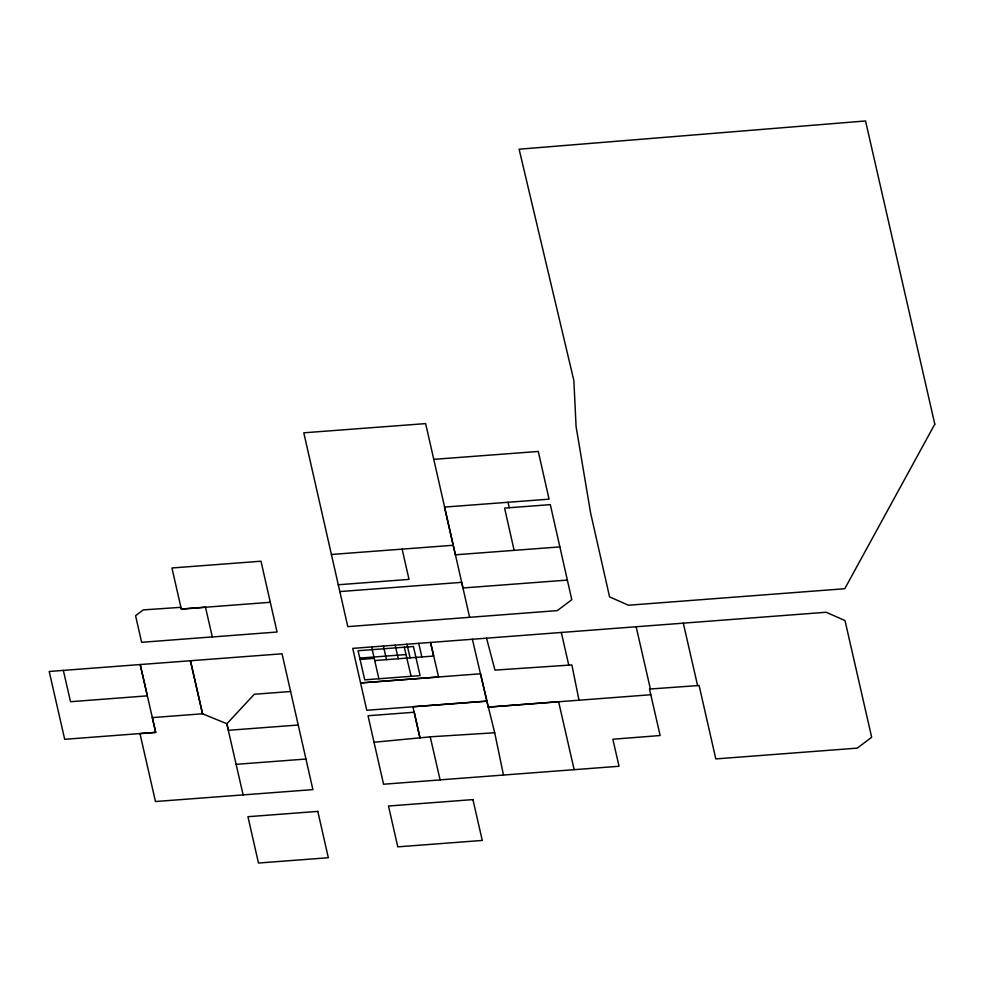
<?xml version="1.0" encoding="UTF-8"?>
<svg xmlns="http://www.w3.org/2000/svg" width="984" height="984" viewBox="0 0 984 984"><rect width="100%" height="100%" fill="white"/><g stroke="black" fill="none" stroke-linecap="round" stroke-linejoin="round"><path stroke-width="1.48" d="M226.898 723.744L254.303 694.261L290.612 691.506L312.9 789.623L155.472 801.529L139.974 733.584L155.706 732.379L140.208 664.544L49.2 671.469L64.698 739.304L155.706 732.379L152.311 717.607L202.495 713.781L226.898 723.744L228.386 730.3L298.238 725.024M420.008 737.84L414.252 712.231L368.028 715.749L374.018 742.256L430.328 736.844M469.626 617.337L425.654 423.6L303.785 432.812L347.795 626.623L557.301 610.609L571.79 599.711L550.314 504.632L504.595 508.088L514.14 550.363M503.488 775.06L494.706 732.773L486.871 701.112L366.786 710.288L352.739 648.382L826.154 612.257L845.01 620.584L871.664 737.25L857.249 748.135L715.811 758.91L699.107 685.491L649.489 689.058L660.141 735.54L612.847 739.218L619.034 766.265L440.008 779.869M359.75 658.087L406.023 654.557M360.058 659.452L374.203 658.37M374.732 660.547L433.649 656.045L430.537 642.441L438.593 676.992L360.562 682.945L480.45 673.769M472.382 639.219L488.248 707.115L558.617 701.727L574.152 769.66M433.661 459.368L538.273 451.447L549.072 499.171L444.485 507.08L455.346 554.804L559.859 546.907M331.423 554.472L453.292 545.259M338.275 584.754L409.012 579.391L402.124 549.134M339.861 591.568L461.656 582.343L462.972 588.038M270.305 602.294L260.994 561.212L171.942 567.989L181.314 609.071L205.459 607.189L212.347 636.968L277.058 632.011L270.305 602.294L181.314 609.071L180.81 607.325L143.258 609.908L135.571 615.713L141.622 642.306L212.249 636.919M462.874 587.989L567.362 580.08M486.539 638.149L494.977 670.116L571.864 664.938L579.023 700.202M488.248 707.115L650.793 694.741M236.148 764.322L305.975 759.033M494.706 732.773L430.229 736.807L440.106 779.918L383.563 784.223L374.018 742.256M480.549 673.806L486.969 701.149L412.911 706.746L419.91 737.791M404.301 647.214L411.103 676.316M418.753 643.339L421.865 656.943M406.97 644.237L410.082 657.841M395.187 645.135L398.299 658.739M383.403 646.033L386.515 659.637M371.62 646.931L378.877 678.775M683.302 623.143L697.594 685.59M636.144 626.734L650.399 688.997M561.311 632.441L568.764 665.159M508.052 502.283L509.294 507.732M226.8 723.707L243.134 794.912M190.49 660.756L202.593 713.831M190.392 660.719L202.495 713.781M63.357 670.411L70.516 701.715L147.366 695.848L140.208 664.544L282.039 653.794L290.612 691.506M934.8 424.166L844.776 588.715L628.432 605.234L609.576 596.87L590.584 512.885L576.083 426.552L573.856 380.513L519.109 149.211L865.551 120.958L934.8 424.166M413.428 646.513L358.065 650.744L364.732 679.858L420.094 675.627L413.428 646.513M317.807 811.394L247.943 816.708L258.472 863.042L328.324 857.728L317.807 811.394M472.923 799.598L388.508 806.019L397.782 846.855L482.271 840.434L472.923 799.598"/></g></svg>
